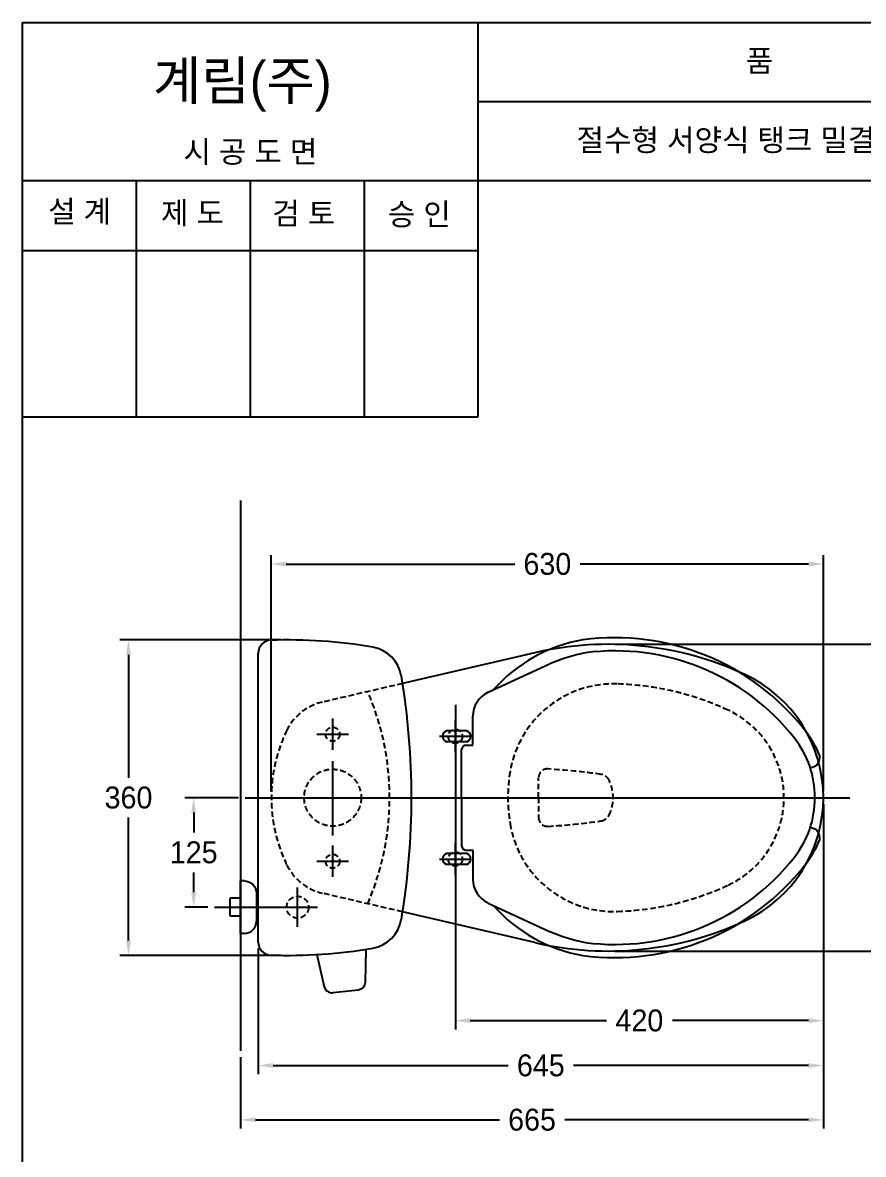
# Model space of a CAD drawing. Header units: millimetres. Extents: x 0 to 1800, y -67 to 2530.
# Drawn here: x 0 to 959, y 1239 to 2530 of the extents above; entities that cross this region are included whole.
import ezdxf
from ezdxf.enums import TextEntityAlignment as Align
from ezdxf.lldxf.tags import DXFTag

# ---------------------------------------------------------------- set-up
doc = ezdxf.new("R2010")
doc.units = ezdxf.units.MM
doc.linetypes.add('DASHED2', pattern=[9.525, 6.35, -3.175])
for name, color, linetype in [('TEXT', 7, 'Continuous'), ('내부선 및 부속', 4, 'Continuous'), ('도각라인', 255, 'Continuous'), ('외형선', 3, 'Continuous'), ('점선', 6, 'DASHED2'), ('중심선', 1, 'DASHED'), ('치수선', 7, 'Continuous')]:
    doc.layers.add(name, color=color, linetype=linetype)
doc.styles.add('____', font='')
doc.styles.add('타이틀', font='H2GTRM.TTF', dxfattribs={"height": 25})
doc.styles.get('____').set_extended_font_data('굴림')
tags = doc.linetypes.add('DASHDOT', pattern=[70, 31, -13, 13, -13]).pattern_tags.tags
tags[10:11] = [DXFTag(74, 4), DXFTag(75, 0), DXFTag(340, '0'), DXFTag(46, 0.0), DXFTag(50, 0.0), DXFTag(44, 0.0), DXFTag(45, 0.0)]
tags[8:9] = [DXFTag(74, 4), DXFTag(75, 0), DXFTag(340, '0'), DXFTag(46, 0.0), DXFTag(50, 0.0), DXFTag(44, 0.0), DXFTag(45, 0.0)]
tags[6:7] = [DXFTag(74, 4), DXFTag(75, 0), DXFTag(340, '0'), DXFTag(46, 0.0), DXFTag(50, 0.0), DXFTag(44, 0.0), DXFTag(45, 0.0)]
tags[4:5] = [DXFTag(74, 4), DXFTag(75, 0), DXFTag(340, '0'), DXFTag(46, 0.0), DXFTag(50, 0.0), DXFTag(44, 0.0), DXFTag(45, 0.0)]
tags = doc.linetypes.add('DASHED', pattern=[25.72, 12.86, -12.86]).pattern_tags.tags
tags[6:7] = [DXFTag(74, 4), DXFTag(75, 0), DXFTag(340, '0'), DXFTag(46, 0.0), DXFTag(50, 0.0), DXFTag(44, 0.0), DXFTag(45, 0.0)]
tags[4:5] = [DXFTag(74, 4), DXFTag(75, 0), DXFTag(340, '0'), DXFTag(46, 0.0), DXFTag(50, 0.0), DXFTag(44, 0.0), DXFTag(45, 0.0)]
doc.dimstyles.new('MSADIM', dxfattribs={"dimtxt": 33, "dimasz": 17, "dimexe": 10, "dimexo": 7.5, "dimgap": 10, "dimtad": 0, "dimtih": 1, "dimtoh": 1, "dimdec": 0, "dimzin": 1, "dimdsep": 46, "dimtxsty": '____', "dimcen": 11.25, "dimadec": 0, "dimazin": 0, "dimtfac": 1, "dimtdec": 0, "dimtix": 1, "dimtmove": 0, "dimatfit": 3, "dimfxl": 1, "dimtolj": 1, "dimtzin": 1, "dimarcsym": 0})

# ---------------------------------------------------------------- blocks, each defined once
blk = doc.blocks.new('*D4')
at = {"layer": '치수선', "color": 0, "linetype": 'Continuous', "lineweight": -2, "transparency": 16777216}
for p, q in [((913.8, 1638.1), (913.8, 1381.2)), ((493.8, 1550.1), (493.8, 1381.2)), ((510.8, 1391.2), (666.1, 1391.2)), ((896.8, 1391.2), (741.5, 1391.2))]:
    blk.add_line(p, q, dxfattribs=at)
at = {"layer": '치수선', "color": 0, "linetype": 'Continuous', "transparency": 16777216}
for points in [[(510.8, 1394), (510.8, 1388.3), (493.8, 1391.2)], [(896.8, 1394), (896.8, 1388.3), (913.8, 1391.2)]]:
    blk.add_solid(points, dxfattribs=at)
at = {"layer": '치수선', "color": 0, "linetype": 'Continuous', "transparency": 16777216, "insert": (703.8, 1391.2), "char_height": 25, "attachment_point": 5, "style": '____'}
blk.add_mtext('\\A1;420', dxfattribs=at)
blk = doc.blocks.new('*D5')
at = {"layer": '치수선', "color": 0, "linetype": 'Continuous', "lineweight": -2, "transparency": 16777216}
for p, q in [((913.8, 1638.1), (913.8, 1330)), ((268.8, 1473.4), (268.8, 1330)), ((285.8, 1340), (554, 1340)), ((896.8, 1340), (628.6, 1340))]:
    blk.add_line(p, q, dxfattribs=at)
at = {"layer": '치수선', "color": 0, "linetype": 'Continuous', "transparency": 16777216}
for points in [[(285.8, 1342.8), (285.8, 1337.2), (268.8, 1340)], [(896.8, 1342.8), (896.8, 1337.2), (913.8, 1340)]]:
    blk.add_solid(points, dxfattribs=at)
at = {"layer": '치수선', "color": 0, "linetype": 'Continuous', "transparency": 16777216, "insert": (591.3, 1340), "char_height": 25, "attachment_point": 5, "style": '____'}
blk.add_mtext('\\A1;645', dxfattribs=at)
blk = doc.blocks.new('*D6')
at = {"layer": '치수선', "color": 0, "linetype": 'Continuous', "lineweight": -2, "transparency": 16777216}
for p, q in [((913.8, 1638.1), (913.8, 1268)), ((248.8, 1349.4), (248.8, 1268)), ((265.8, 1278), (544, 1278)), ((896.8, 1278), (618.6, 1278))]:
    blk.add_line(p, q, dxfattribs=at)
at = {"layer": '치수선', "color": 0, "linetype": 'Continuous', "transparency": 16777216}
for points in [[(265.8, 1280.9), (265.8, 1275.2), (248.8, 1278)], [(896.8, 1280.9), (896.8, 1275.2), (913.8, 1278)]]:
    blk.add_solid(points, dxfattribs=at)
at = {"layer": '치수선', "color": 0, "linetype": 'Continuous', "transparency": 16777216, "insert": (581.3, 1278), "char_height": 25, "attachment_point": 5, "style": '____'}
blk.add_mtext('\\A1;665', dxfattribs=at)
blk = doc.blocks.new('*D7')
at = {"layer": '치수선', "color": 0, "linetype": 'Continuous', "lineweight": -2, "transparency": 16777216}
for p, q in [((675.8, 1820.6), (1048.6, 1820.6)), ((1038.6, 1803.6), (1038.6, 1668.4)), ((1038.6, 1487.6), (1038.6, 1622.8)), ((675.8, 1470.6), (1048.6, 1470.6))]:
    blk.add_line(p, q, dxfattribs=at)
at = {"layer": '치수선', "color": 0, "linetype": 'Continuous', "transparency": 16777216}
for points in [[(1035.8, 1803.6), (1041.4, 1803.6), (1038.6, 1820.6)], [(1035.8, 1487.6), (1041.4, 1487.6), (1038.6, 1470.6)]]:
    blk.add_solid(points, dxfattribs=at)
at = {"layer": '치수선', "color": 0, "linetype": 'Continuous', "transparency": 16777216, "insert": (1038.6, 1645.6), "char_height": 25, "attachment_point": 5, "style": '____'}
blk.add_mtext('\\A1;350', dxfattribs=at)
blk = doc.blocks.new('*D8')
at = {"layer": '치수선', "color": 0, "linetype": 'Continuous', "lineweight": -2, "transparency": 16777216}
for p, q in [((283.8, 1653.1), (283.8, 1922.2)), ((300.8, 1912.2), (561.5, 1912.2)), ((896.8, 1912.2), (636.1, 1912.2)), ((913.8, 1653.1), (913.8, 1922.2))]:
    blk.add_line(p, q, dxfattribs=at)
at = {"layer": '치수선', "color": 0, "linetype": 'Continuous', "transparency": 16777216}
for points in [[(300.8, 1915.1), (300.8, 1909.4), (283.8, 1912.2)], [(896.8, 1915.1), (896.8, 1909.4), (913.8, 1912.2)]]:
    blk.add_solid(points, dxfattribs=at)
at = {"layer": '치수선', "color": 0, "linetype": 'Continuous', "transparency": 16777216, "insert": (598.8, 1912.2), "char_height": 25, "attachment_point": 5, "style": '____'}
blk.add_mtext('\\A1;630', dxfattribs=at)
blk = doc.blocks.new('*D9')
at = {"layer": '치수선', "color": 0, "linetype": 'Continuous', "lineweight": -2, "transparency": 16777216}
for p, q in [((246.3, 1645.6), (185.2, 1645.6)), ((195.2, 1628.6), (195.2, 1606)), ((195.2, 1537.6), (195.2, 1560.3)), ((211.3, 1520.6), (185.2, 1520.6))]:
    blk.add_line(p, q, dxfattribs=at)
at = {"layer": '치수선', "color": 0, "linetype": 'Continuous', "transparency": 16777216}
for points in [[(192.4, 1628.6), (198, 1628.6), (195.2, 1645.6)], [(192.4, 1537.6), (198, 1537.6), (195.2, 1520.6)]]:
    blk.add_solid(points, dxfattribs=at)
at = {"layer": '치수선', "color": 0, "linetype": 'Continuous', "transparency": 16777216, "insert": (195.2, 1583.1), "char_height": 25, "attachment_point": 5, "style": '____'}
blk.add_mtext('\\A1;125', dxfattribs=at)
blk = doc.blocks.new('*D10')
at = {"layer": '치수선', "color": 0, "linetype": 'Continuous', "lineweight": -2, "transparency": 16777216}
for p, q in [((295, 1825.6), (110.8, 1825.6)), ((120.8, 1808.6), (120.8, 1668.4)), ((120.8, 1482.6), (120.8, 1622.8)), ((295, 1465.6), (110.8, 1465.6))]:
    blk.add_line(p, q, dxfattribs=at)
at = {"layer": '치수선', "color": 0, "linetype": 'Continuous', "transparency": 16777216}
for points in [[(118, 1808.6), (123.6, 1808.6), (120.8, 1825.6)], [(118, 1482.6), (123.6, 1482.6), (120.8, 1465.6)]]:
    blk.add_solid(points, dxfattribs=at)
at = {"layer": '치수선', "color": 0, "linetype": 'Continuous', "transparency": 16777216, "insert": (120.8, 1645.6), "char_height": 25, "attachment_point": 5, "style": '____'}
blk.add_mtext('\\A1;360', dxfattribs=at)

msp = doc.modelspace()

# ---------------------------------------------------------------- linework, layer by layer
at = {"layer": '내부선 및 부속', "linetype": 'Continuous'}
for p, q in [((531.2, 1765.8), (601.4, 1798.3)), ((513.8, 1705.5), (513.8, 1738.6)), ((506.8, 1721.7), (483.6, 1721.7)), ((506.8, 1709.5), (483.6, 1709.5)), ((506, 1705.5), (513.8, 1705.5)), ((501, 1645.6), (501, 1700.5)), ((501, 1645.6), (501, 1590.8)), ((506.8, 1581.7), (483.6, 1581.7)), ((506, 1585.8), (513.8, 1585.8)), ((513.8, 1585.8), (513.8, 1552.7)), ((506.8, 1569.5), (483.6, 1569.5)), ((252.8, 1550.6), (248.8, 1550.6)), ((236.8, 1510.4), (236.8, 1530.9)), ((248.8, 1530.9), (236.8, 1530.9)), ((266.8, 1536.6), (266.8, 1504.6)), ((268.8, 1530.9), (266.8, 1530.9)), ((531.2, 1525.4), (601.4, 1492.9)), ((248.8, 1510.4), (236.8, 1510.4)), ((268.8, 1510.4), (266.8, 1510.4)), ((252.8, 1490.6), (248.8, 1490.6)), ((391.6, 1472.6), (390.9, 1434.8)), ((335.8, 1466.6), (344.2, 1429.9)), ((382.8, 1426), (353.9, 1423))]:
    msp.add_line(p, q, dxfattribs=at)
at = {"layer": '내부선 및 부속', "linetype": 'Continuous', "flags": 128}
for points in [[(252.8, 1550.6, -0.414214), (266.8, 1536.6)], [(390.9, 1434.8, -0.379025), (382.8, 1426)]]:
    msp.add_lwpolyline(points, format="xyb", dxfattribs=at)
at = {"layer": '내부선 및 부속', "linetype": 'Continuous'}
for centre, radius, start, end in [((668.6, 1653.1), 175, 99.6125, 138.733), ((676.1, 1553.1), 275, 38.0731, 97.6649), ((682.1, 1609.2), 205.6, 101.1574, 113.0963), ((676.1, 1553.1), 260, 38.0731, 97.4687), ((543.8, 1738.6), 30, 114.8374, 180), ((485.5, 1715.6), 6.4, 107.1837, 252.8163), ((504.9, 1715.6), 6.4, 287.1837, 72.8163), ((794.2, 1645.6), 125, 22.5359, 38.0731), ((506, 1700.5), 5, 90, 180), ((794.2, 1645.6), 110, 0, 38.0731), ((897.9, 1691.7), 11.9, 273.7967, 8.6996), ((794.2, 1645.6), 110, 321.9269, 0), ((897.9, 1599.5), 11.9, 351.3004, 86.2033), ((506, 1590.8), 5, 180, 270), ((794.2, 1645.6), 125, 321.9269, 337.4641), ((485.5, 1575.6), 6.4, 107.1837, 252.8163), ((504.9, 1575.6), 6.4, 287.1837, 72.8163), ((676.1, 1738.1), 260, 262.5313, 321.9269), ((676.1, 1738.1), 275, 262.3351, 321.9269), ((543.8, 1552.7), 30, 180, 245.1626), ((668.6, 1638.1), 175, 221.267, 260.3875), ((252.8, 1504.6), 14, 270, 360), ((682.1, 1682), 205.6, 246.9037, 258.8426), ((353, 1432), 9, 192.8817, 275.9135)]:
    msp.add_arc(centre, radius, start, end, dxfattribs=at)
at = {"layer": '도각라인', "color": 7}
for p, q in [((0, 0), (0, 2530)), ((0, 2530), (1800, 2530)), ((520, 2080), (520, 2530)), ((520, 2440), (1800, 2440)), ((0, 2350), (1800, 2350)), ((130, 2080), (130, 2350)), ((260, 2080), (260, 2350)), ((390, 2080), (390, 2350)), ((0, 2270), (520, 2270)), ((0, 2080), (520, 2080))]:
    msp.add_line(p, q, dxfattribs=at)
at = {"layer": '외형선', "linetype": 'Continuous'}
for p, q in [((248.8, 1984.8), (248.8, 1356.9)), ((248.8, 1490.6), (248.8, 1550.6)), ((249.5, 1520.6), (249.5, 1520.6))]:
    msp.add_line(p, q, dxfattribs=at)
at = {"layer": '외형선'}
for p, q in [((268.8, 1480.6), (268.8, 1810.6)), ((268.8, 1480.6), (268.8, 1810.6)), ((584.5, 1811), (433.6, 1775.9)), ((584.5, 1480.2), (433.6, 1515.3))]:
    msp.add_line(p, q, dxfattribs=at)
for centre, radius, start, end in [((283.8, 1810.3), 15, 91.9321, 180), ((302.5, 1255.6), 570, 80.2004, 91.9321), ((392.7, 1777.9), 40, 9.577, 80.2004), ((668.3, 1450.6), 370, 65.0908, 103.0876), ((-391.2, 1645.6), 835, 350.423, 9.577), ((758.8, 1645.6), 155, 294.9092, 65.0908), ((392.7, 1513.3), 40, 279.7996, 350.423), ((668.3, 1840.6), 370, 256.9124, 294.9092), ((283.8, 1480.9), 15, 180, 268.0679), ((302.5, 2035.6), 570, 268.0679, 279.7996)]:
    msp.add_arc(centre, radius, start, end, dxfattribs=at)
at = {"layer": '점선'}
for p, q in [((433.6, 1775.9), (341.9, 1754.6)), ((588.8, 1645.6), (588.8, 1668.4)), ((588.8, 1645.6), (588.8, 1622.9)), ((433.6, 1515.3), (341.9, 1536.6))]:
    msp.add_line(p, q, dxfattribs=at)
for centre, radius in [((353.8, 1718.1), 8), ((493.8, 1715.6), 8), ((353.8, 1645.6), 32.5), ((353.8, 1573.1), 8), ((493.8, 1575.6), 8), ((313.8, 1520.6), 12.5)]:
    msp.add_circle(centre, radius, dxfattribs=at)
for centre, radius, start, end in [((674.6, 1655.5), 120, 88.2176, 170.502), ((668.3, 1450.6), 325, 65.0908, 88.2176), ((113.2, 1645.6), 305.6, 336.6646, 23.3354), ((355.5, 1696.2), 60, 103.0876, 153.9167), ((758.8, 1645.6), 110, 294.9092, 65.0908), ((458.8, 1645.6), 175, 153.9167, 206.0833), ((733.8, 1645.6), 180, 170.502, 189.498), ((598.8, 1668.4), 10, 86.5833, 180), ((556.3, 956), 723.6, 81.7514, 86.5833), ((658.4, 1660.3), 12, 26.3702, 81.7514), ((628.8, 1645.6), 45, 333.6298, 26.3702), ((674.6, 1635.7), 120, 189.498, 271.7824), ((598.8, 1622.9), 10, 180, 273.4167), ((556.3, 2335.2), 723.6, 273.4167, 278.2486), ((658.4, 1631), 12, 278.2486, 333.6298), ((355.5, 1595.1), 60, 206.0833, 256.9124), ((668.3, 1840.6), 325, 271.7824, 294.9092)]:
    msp.add_arc(centre, radius, start, end, dxfattribs=at)
at = {"layer": '중심선', "linetype": 'DASHDOT'}
for p, q in [((493.8, 1751.7), (493.8, 1539.5)), ((353.8, 1700.1), (353.8, 1736.1)), ((493.8, 1697.6), (493.8, 1733.6)), ((335.8, 1718.1), (371.8, 1718.1)), ((475.8, 1715.6), (511.8, 1715.6)), ((353.8, 1602.4), (353.8, 1687.4)), ((353.8, 1613.1), (353.8, 1678.1)), ((253.8, 1645.6), (943.8, 1645.6)), ((353.8, 1555.1), (353.8, 1591.1)), ((493.8, 1557.6), (493.8, 1593.6)), ((475.8, 1575.6), (511.8, 1575.6)), ((335.8, 1573.1), (371.8, 1573.1)), ((313.8, 1498.1), (313.8, 1543.1)), ((218.8, 1520.6), (298.8, 1520.6)), ((291.3, 1520.6), (336.3, 1520.6))]:
    msp.add_line(p, q, dxfattribs=at)

# ---------------------------------------------------------------- texts
at = {"layer": 'TEXT', "style": '타이틀'}
for s, p in [('품             명', (915.7, 2486.4)), ('절수형 서양식 탱크 밀결형 사이펀 변기', (905.8, 2396)), ('시 공 도 면', (259.9, 2382.7)), ('설 계', (65, 2314.6)), ('제 도', (193.8, 2312.9)), ('검 토', (320.8, 2312.3)), ('승 인', (452.7, 2311.4))]:
    msp.add_text(s, height=25, dxfattribs=at).set_placement(p, align=Align.MIDDLE_CENTER)
msp.add_text('계림(주)', height=44, dxfattribs=at).set_placement((148.7, 2441.8))

# ---------------------------------------------------------------- dimensions: what is measured, and where the dimension line sits
at = {"layer": '치수선', "linetype": 'Continuous'}
for base, p1, p2, picture, middle in [((913.8, 1912.2), (283.8, 1645.6), (913.8, 1645.6), '*D8', (598.8, 1912.2)), ((248.8, 1278), (913.8, 1645.6), (248.8, 1356.9), '*D6', (581.3, 1278)), ((268.8, 1340), (913.8, 1645.6), (268.8, 1480.9), '*D5', (591.3, 1340)), ((493.8, 1391.2), (913.8, 1645.6), (493.8, 1557.6), '*D4', (703.8, 1391.2))]:
    dim = msp.add_linear_dim(base=base, p1=p1, p2=p2, dimstyle='MSADIM', override={"dimtxt": 25}, dxfattribs=at)
    dim.commit()
    dim.dimension.update_dxf_attribs({"geometry": picture, "text_midpoint": middle})
for base, p1, p2, picture, middle in [((120.8, 1825.6), (302.5, 1465.6), (302.5, 1825.6), '*D10', (120.8, 1645.6)), ((1038.6, 1470.6), (668.3, 1820.6), (668.3, 1470.6), '*D7', (1038.6, 1645.6)), ((195.2, 1520.6), (253.8, 1645.6), (218.8, 1520.6), '*D9', (195.2, 1583.1))]:
    dim = msp.add_linear_dim(base=base, p1=p1, p2=p2, angle=90, dimstyle='MSADIM', override={"dimtxt": 25}, dxfattribs=at)
    dim.commit()
    dim.dimension.update_dxf_attribs({"geometry": picture, "text_midpoint": middle})

doc.saveas('drawing.dxf')
